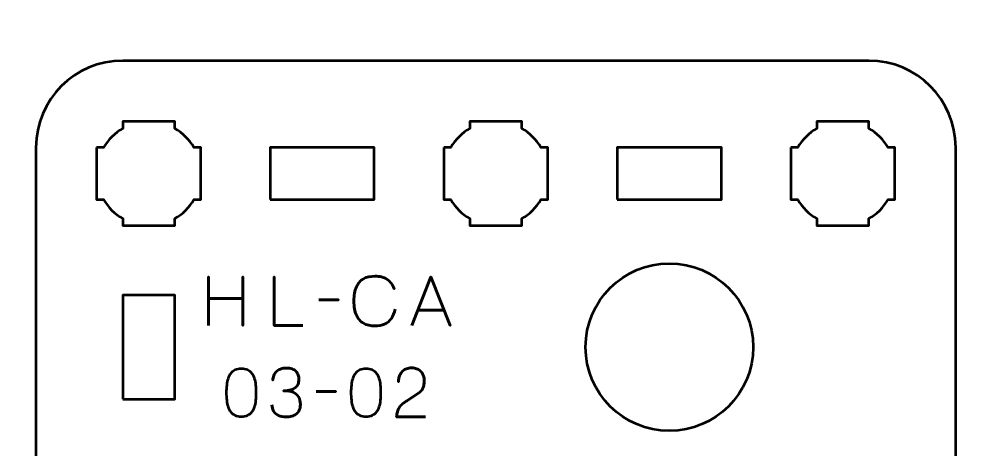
# Model space of a CAD drawing. Header units: centimetres. Extents: x -21 to 0, y -29.7 to 0.
# Drawn here: x -16.95 to -11.4, y -9.84 to -7.36 of the extents above; entities that cross this region are included whole.
import ezdxf

# ---------------------------------------------------------------- set-up
doc = ezdxf.new("R2010")
doc.units = ezdxf.units.CM
doc.header["$MEASUREMENT"] = 0
doc.layers.add('Layer 1', color=7, linetype='Continuous')

msp = doc.modelspace()

# ---------------------------------------------------------------- linework, layer by layer
at = {"layer": 'Layer 1', "lineweight": 53}
for points in [[(-15.5, -8.4), (-14.9, -8.4), (-14.9, -8.1), (-15.5, -8.1), (-15.5, -8.4)], [(-13.5, -8.4), (-12.9, -8.4), (-12.9, -8.1), (-13.5, -8.1), (-13.5, -8.4)], [(-16.35, -9.55), (-16.05, -9.55), (-16.05, -8.95), (-16.35, -8.95), (-16.35, -9.55)]]:
    msp.add_lwpolyline(points, close=True, dxfattribs=at)
msp.add_ellipse((-13.2, -9.25), major_axis=(0, 0.4825), ratio=1, dxfattribs=at)
at = {"layer": 'Layer 1', "color": 1, "lineweight": 53}
msp.add_open_spline([(-21.00003, -29.19995), (-21.00003, -29.19995), (-21.00003, -5.29992), (-21.00003, -5.29992), (-21.00003, -5.29992), (-21.00003, -5.21709), (-20.93286, -5.14992), (-20.85003, -5.14992), (-20.85003, -5.14992), (-20.7672, -5.14992), (-20.70003, -5.08275), (-20.70003, -4.99992), (-20.70003, -4.99992), (-20.70003, -4.91709), (-20.7672, -4.84992), (-20.85003, -4.84992), (-20.85003, -4.84992), (-20.93286, -4.84992), (-21.00003, -4.78275), (-21.00003, -4.69992), (-21.00003, -4.69992), (-21.00003, -4.61709), (-20.93286, -4.54992), (-20.85003, -4.54992), (-20.85003, -4.54992), (-20.7672, -4.54992), (-20.70003, -4.48275), (-20.70003, -4.39992), (-20.70003, -4.39992), (-20.70003, -4.31709), (-20.7672, -4.24992), (-20.85003, -4.24992), (-20.85003, -4.24992), (-20.93286, -4.24992), (-21.00003, -4.18275), (-21.00003, -4.09992), (-21.00003, -4.09992), (-21.00003, -4.01709), (-20.93286, -3.94992), (-20.85003, -3.94992), (-20.85003, -3.94992), (-20.7672, -3.94992), (-20.70003, -3.88275), (-20.70003, -3.79992), (-20.70003, -3.79992), (-20.70003, -3.71709), (-20.7672, -3.64992), (-20.85003, -3.64992), (-20.85003, -3.64992), (-20.93286, -3.64992), (-21.00003, -3.58275), (-21.00003, -3.49992), (-21.00003, -3.49992), (-21.00003, -3.41709), (-20.93286, -3.34992), (-20.85003, -3.34992), (-20.85003, -3.34992), (-20.7672, -3.34992), (-20.70003, -3.28275), (-20.70003, -3.19992), (-20.70003, -3.19992), (-20.70003, -3.11709), (-20.7672, -3.04992), (-20.85003, -3.04992), (-20.85003, -3.04992), (-20.93286, -3.04992), (-21.00003, -2.98275), (-21.00003, -2.89992), (-21.00003, -2.89992), (-21.00003, -2.81709), (-20.93286, -2.74992), (-20.85003, -2.74992), (-20.85003, -2.74992), (-20.7672, -2.74992), (-20.70003, -2.68275), (-20.70003, -2.59992), (-20.70003, -2.59992), (-20.70003, -2.51709), (-20.7672, -2.44992), (-20.85003, -2.44992), (-20.85003, -2.44992), (-20.93286, -2.44992), (-21.00003, -2.38275), (-21.00003, -2.29992), (-21.00003, -2.29992), (-21.00003, -2.21709), (-20.93286, -2.14992), (-20.85003, -2.14992), (-20.85003, -2.14992), (-20.7672, -2.14992), (-20.70003, -2.08275), (-20.70003, -1.99992), (-20.70003, -1.99992), (-20.70003, -1.91709), (-20.7672, -1.84992), (-20.85003, -1.84992), (-20.85003, -1.84992), (-20.93286, -1.84992), (-21.00003, -1.78275), (-21.00003, -1.69992), (-21.00003, -1.69992), (-21.00003, -1.61709), (-20.93286, -1.54992), (-20.85003, -1.54992), (-20.85003, -1.54992), (-20.7672, -1.54992), (-20.70003, -1.48275), (-20.70003, -1.39992), (-20.70003, -1.39992), (-20.70003, -1.31709), (-20.7672, -1.24992), (-20.85003, -1.24992), (-20.85003, -1.24992), (-20.93286, -1.24992), (-21.00003, -1.18275), (-21.00003, -1.09992), (-21.00003, -1.09992), (-21.00003, -1.09992), (-21.00003, -0.49992), (-21.00003, -0.49992), (-21.00003, -0.49992), (-21.00003, -0.22295), (-20.77694, 0.00004), (-20.49994, 0.00004), (-20.49994, 0.00004), (-20.49994, 0.00004), (-0.50008, 0.00004), (-0.50008, 0.00004), (-0.50008, 0.00004), (-0.22294, 0.00004), (0.00002, -0.22295), (0.00002, -0.49992), (0.00002, -0.49992), (0.00002, -0.49992), (0.00002, -29.19995), (0.00002, -29.19995), (0.00002, -29.19995), (0.00002, -29.47695), (-0.22294, -29.70004), (-0.50008, -29.70004), (-0.50008, -29.70004), (-0.50008, -29.70004), (-20.49994, -29.70004), (-20.49994, -29.70004), (-20.49994, -29.70004), (-20.77694, -29.70004), (-21.00003, -29.47695), (-21.00003, -29.19995)], degree=3, knots=[0, 0, 0, 0, 0.027027, 0.027027, 0.027027, 0.027027, 0.0540541, 0.0540541, 0.0540541, 0.0540541, 0.0810811, 0.0810811, 0.0810811, 0.0810811, 0.1081081, 0.1081081, 0.1081081, 0.1081081, 0.1351351, 0.1351351, 0.1351351, 0.1351351, 0.1621622, 0.1621622, 0.1621622, 0.1621622, 0.1891892, 0.1891892, 0.1891892, 0.1891892, 0.2162162, 0.2162162, 0.2162162, 0.2162162, 0.2432432, 0.2432432, 0.2432432, 0.2432432, 0.2702703, 0.2702703, 0.2702703, 0.2702703, 0.2972973, 0.2972973, 0.2972973, 0.2972973, 0.3243243, 0.3243243, 0.3243243, 0.3243243, 0.3513514, 0.3513514, 0.3513514, 0.3513514, 0.3783784, 0.3783784, 0.3783784, 0.3783784, 0.4054054, 0.4054054, 0.4054054, 0.4054054, 0.4324324, 0.4324324, 0.4324324, 0.4324324, 0.4594595, 0.4594595, 0.4594595, 0.4594595, 0.4864865, 0.4864865, 0.4864865, 0.4864865, 0.5135135, 0.5135135, 0.5135135, 0.5135135, 0.5405405, 0.5405405, 0.5405405, 0.5405405, 0.5675676, 0.5675676, 0.5675676, 0.5675676, 0.5945946, 0.5945946, 0.5945946, 0.5945946, 0.6216216, 0.6216216, 0.6216216, 0.6216216, 0.6486486, 0.6486486, 0.6486486, 0.6486486, 0.6756757, 0.6756757, 0.6756757, 0.6756757, 0.7027027, 0.7027027, 0.7027027, 0.7027027, 0.7297297, 0.7297297, 0.7297297, 0.7297297, 0.7567568, 0.7567568, 0.7567568, 0.7567568, 0.7837838, 0.7837838, 0.7837838, 0.7837838, 0.8108108, 0.8108108, 0.8108108, 0.8108108, 0.8378378, 0.8378378, 0.8378378, 0.8378378, 0.8648649, 0.8648649, 0.8648649, 0.8648649, 0.8918919, 0.8918919, 0.8918919, 0.8918919, 0.9189189, 0.9189189, 0.9189189, 0.9189189, 0.9459459, 0.9459459, 0.9459459, 0.9459459, 0.972973, 0.972973, 0.972973, 0.972973, 1, 1, 1, 1], dxfattribs=at)
at = {"layer": 'Layer 1', "color": 3, "lineweight": 53}
msp.add_open_spline([(-16.85, -10.4), (-16.85, -10.4), (-16.85, -8.1), (-16.85, -8.1), (-16.85, -8.1), (-16.85, -7.82391), (-16.62609, -7.6), (-16.35, -7.6), (-16.35, -7.6), (-16.35, -7.6), (-12.05, -7.6), (-12.05, -7.6), (-12.05, -7.6), (-11.77391, -7.6), (-11.55, -7.82391), (-11.55, -8.1), (-11.55, -8.1), (-11.55, -8.1), (-11.55, -10.4), (-11.55, -10.4), (-11.55, -10.4), (-11.55, -10.67609), (-11.77391, -10.9), (-12.05, -10.9), (-12.05, -10.9), (-12.05, -10.9), (-16.35, -10.9), (-16.35, -10.9), (-16.35, -10.9), (-16.62609, -10.9), (-16.85, -10.67609), (-16.85, -10.4)], degree=3, knots=[0, 0, 0, 0, 0.125, 0.125, 0.125, 0.125, 0.25, 0.25, 0.25, 0.25, 0.375, 0.375, 0.375, 0.375, 0.5, 0.5, 0.5, 0.5, 0.625, 0.625, 0.625, 0.625, 0.75, 0.75, 0.75, 0.75, 0.875, 0.875, 0.875, 0.875, 1, 1, 1, 1], dxfattribs=at)
at = {"layer": 'Layer 1', "lineweight": 53}
for points in [[(-16.5, -8.1), (-16.5, -8.1), (-16.45985, -8.1), (-16.45985, -8.1), (-16.45985, -8.1), (-16.4335, -8.05447), (-16.39553, -8.0165), (-16.35, -7.99015), (-16.35, -7.99015), (-16.35, -7.99015), (-16.35, -7.95), (-16.35, -7.95), (-16.35, -7.95), (-16.35, -7.95), (-16.2, -7.95), (-16.2, -7.95), (-16.2, -7.95), (-16.2, -7.95), (-16.05, -7.95), (-16.05, -7.95), (-16.05, -7.95), (-16.05, -7.95), (-16.05, -7.99015), (-16.05, -7.99015), (-16.05, -7.99015), (-16.00447, -8.0165), (-15.9665, -8.05447), (-15.94015, -8.1), (-15.94015, -8.1), (-15.94015, -8.1), (-15.9, -8.1), (-15.9, -8.1), (-15.9, -8.1), (-15.9, -8.1), (-15.9, -8.25), (-15.9, -8.25), (-15.9, -8.25), (-15.9, -8.25), (-15.9, -8.4), (-15.9, -8.4), (-15.9, -8.4), (-15.9, -8.4), (-15.94015, -8.4), (-15.94015, -8.4), (-15.94015, -8.4), (-15.9665, -8.44553), (-16.00447, -8.4835), (-16.05, -8.50985), (-16.05, -8.50985), (-16.05, -8.50985), (-16.05, -8.55), (-16.05, -8.55), (-16.05, -8.55), (-16.05, -8.55), (-16.2, -8.55), (-16.2, -8.55), (-16.2, -8.55), (-16.2, -8.55), (-16.35, -8.55), (-16.35, -8.55), (-16.35, -8.55), (-16.35, -8.55), (-16.35, -8.50985), (-16.35, -8.50985), (-16.35, -8.50985), (-16.39553, -8.4835), (-16.4335, -8.44553), (-16.45985, -8.4), (-16.45985, -8.4), (-16.45985, -8.4), (-16.5, -8.4), (-16.5, -8.4), (-16.5, -8.4), (-16.5, -8.4), (-16.5, -8.25), (-16.5, -8.25), (-16.5, -8.25), (-16.5, -8.25), (-16.5, -8.1), (-16.5, -8.1)], [(-14.5, -8.1), (-14.5, -8.1), (-14.45985, -8.1), (-14.45985, -8.1), (-14.45985, -8.1), (-14.4335, -8.05447), (-14.39553, -8.0165), (-14.35, -7.99015), (-14.35, -7.99015), (-14.35, -7.99015), (-14.35, -7.95), (-14.35, -7.95), (-14.35, -7.95), (-14.35, -7.95), (-14.2, -7.95), (-14.2, -7.95), (-14.2, -7.95), (-14.2, -7.95), (-14.05, -7.95), (-14.05, -7.95), (-14.05, -7.95), (-14.05, -7.95), (-14.05, -7.99015), (-14.05, -7.99015), (-14.05, -7.99015), (-14.00447, -8.0165), (-13.9665, -8.05447), (-13.94015, -8.1), (-13.94015, -8.1), (-13.94015, -8.1), (-13.9, -8.1), (-13.9, -8.1), (-13.9, -8.1), (-13.9, -8.1), (-13.9, -8.25), (-13.9, -8.25), (-13.9, -8.25), (-13.9, -8.25), (-13.9, -8.4), (-13.9, -8.4), (-13.9, -8.4), (-13.9, -8.4), (-13.94015, -8.4), (-13.94015, -8.4), (-13.94015, -8.4), (-13.9665, -8.44553), (-14.00447, -8.4835), (-14.05, -8.50985), (-14.05, -8.50985), (-14.05, -8.50985), (-14.05, -8.55), (-14.05, -8.55), (-14.05, -8.55), (-14.05, -8.55), (-14.2, -8.55), (-14.2, -8.55), (-14.2, -8.55), (-14.2, -8.55), (-14.35, -8.55), (-14.35, -8.55), (-14.35, -8.55), (-14.35, -8.55), (-14.35, -8.50985), (-14.35, -8.50985), (-14.35, -8.50985), (-14.39553, -8.4835), (-14.4335, -8.44553), (-14.45985, -8.4), (-14.45985, -8.4), (-14.45985, -8.4), (-14.5, -8.4), (-14.5, -8.4), (-14.5, -8.4), (-14.5, -8.4), (-14.5, -8.25), (-14.5, -8.25), (-14.5, -8.25), (-14.5, -8.25), (-14.5, -8.1), (-14.5, -8.1)], [(-12.5, -8.1), (-12.5, -8.1), (-12.45985, -8.1), (-12.45985, -8.1), (-12.45985, -8.1), (-12.4335, -8.05447), (-12.39553, -8.0165), (-12.35, -7.99015), (-12.35, -7.99015), (-12.35, -7.99015), (-12.35, -7.95), (-12.35, -7.95), (-12.35, -7.95), (-12.35, -7.95), (-12.2, -7.95), (-12.2, -7.95), (-12.2, -7.95), (-12.2, -7.95), (-12.05, -7.95), (-12.05, -7.95), (-12.05, -7.95), (-12.05, -7.95), (-12.05, -7.99015), (-12.05, -7.99015), (-12.05, -7.99015), (-12.00447, -8.0165), (-11.9665, -8.05447), (-11.94015, -8.1), (-11.94015, -8.1), (-11.94015, -8.1), (-11.9, -8.1), (-11.9, -8.1), (-11.9, -8.1), (-11.9, -8.1), (-11.9, -8.25), (-11.9, -8.25), (-11.9, -8.25), (-11.9, -8.25), (-11.9, -8.4), (-11.9, -8.4), (-11.9, -8.4), (-11.9, -8.4), (-11.94015, -8.4), (-11.94015, -8.4), (-11.94015, -8.4), (-11.9665, -8.44553), (-12.00447, -8.4835), (-12.05, -8.50985), (-12.05, -8.50985), (-12.05, -8.50985), (-12.05, -8.55), (-12.05, -8.55), (-12.05, -8.55), (-12.05, -8.55), (-12.2, -8.55), (-12.2, -8.55), (-12.2, -8.55), (-12.2, -8.55), (-12.35, -8.55), (-12.35, -8.55), (-12.35, -8.55), (-12.35, -8.55), (-12.35, -8.50985), (-12.35, -8.50985), (-12.35, -8.50985), (-12.39553, -8.4835), (-12.4335, -8.44553), (-12.45985, -8.4), (-12.45985, -8.4), (-12.45985, -8.4), (-12.5, -8.4), (-12.5, -8.4), (-12.5, -8.4), (-12.5, -8.4), (-12.5, -8.25), (-12.5, -8.25), (-12.5, -8.25), (-12.5, -8.25), (-12.5, -8.1), (-12.5, -8.1)]]:
    msp.add_open_spline(points, degree=3, knots=[0, 0, 0, 0, 0.05, 0.05, 0.05, 0.05, 0.1, 0.1, 0.1, 0.1, 0.15, 0.15, 0.15, 0.15, 0.2, 0.2, 0.2, 0.2, 0.25, 0.25, 0.25, 0.25, 0.3, 0.3, 0.3, 0.3, 0.35, 0.35, 0.35, 0.35, 0.4, 0.4, 0.4, 0.4, 0.45, 0.45, 0.45, 0.45, 0.5, 0.5, 0.5, 0.5, 0.55, 0.55, 0.55, 0.55, 0.6, 0.6, 0.6, 0.6, 0.65, 0.65, 0.65, 0.65, 0.7, 0.7, 0.7, 0.7, 0.75, 0.75, 0.75, 0.75, 0.8, 0.8, 0.8, 0.8, 0.85, 0.85, 0.85, 0.85, 0.9, 0.9, 0.9, 0.9, 0.95, 0.95, 0.95, 0.95, 1, 1, 1, 1], dxfattribs=at)
at = {"layer": 'Layer 1', "color": 5, "lineweight": 53}
for points, knots in [([(-15.85505, -9.12462), (-15.85505, -9.12462), (-15.85505, -8.96978), (-15.85505, -8.96978), (-15.85505, -8.96978), (-15.85505, -8.96978), (-15.65753, -8.96978), (-15.65753, -8.96978), (-15.65753, -8.96978), (-15.65753, -8.96978), (-15.65753, -9.12462), (-15.65753, -9.12462), (-15.65753, -9.12462), (-15.65753, -9.12462), (-15.65753, -8.84522), (-15.65753, -8.84522), (-15.65753, -8.84522), (-15.65753, -8.84522), (-15.65753, -8.96978), (-15.65753, -8.96978), (-15.65753, -8.96978), (-15.65753, -8.96978), (-15.85505, -8.96978), (-15.85505, -8.96978), (-15.85505, -8.96978), (-15.85505, -8.96978), (-15.85505, -8.84522), (-15.85505, -8.84522), (-15.85505, -8.84522), (-15.85505, -8.84522), (-15.85505, -9.12462), (-15.85505, -9.12462)], [0, 0, 0, 0, 0.125, 0.125, 0.125, 0.125, 0.25, 0.25, 0.25, 0.25, 0.375, 0.375, 0.375, 0.375, 0.5, 0.5, 0.5, 0.5, 0.625, 0.625, 0.625, 0.625, 0.75, 0.75, 0.75, 0.75, 0.875, 0.875, 0.875, 0.875, 1, 1, 1, 1]), ([(-15.31293, -9.12462), (-15.31293, -9.12462), (-15.4763, -9.12462), (-15.4763, -9.12462), (-15.4763, -9.12462), (-15.4763, -9.12462), (-15.4763, -8.84483), (-15.4763, -8.84483), (-15.4763, -8.84483), (-15.4763, -8.84483), (-15.4763, -9.12462), (-15.4763, -9.12462), (-15.4763, -9.12462), (-15.4763, -9.12462), (-15.31293, -9.12462), (-15.31293, -9.12462)], [0, 0, 0, 0, 0.25, 0.25, 0.25, 0.25, 0.5, 0.5, 0.5, 0.5, 0.75, 0.75, 0.75, 0.75, 1, 1, 1, 1]), ([(-14.78012, -9.03071), (-14.78426, -9.05289), (-14.7915, -9.0712), (-14.80165, -9.08556), (-14.80165, -9.08556), (-14.81187, -9.09985), (-14.82494, -9.11046), (-14.84085, -9.11738), (-14.84085, -9.11738), (-14.85669, -9.1243), (-14.87532, -9.12779), (-14.89653, -9.12772), (-14.89653, -9.12772), (-14.92234, -9.12779), (-14.94427, -9.12281), (-14.96225, -9.11265), (-14.96225, -9.11265), (-14.98023, -9.10257), (-14.99394, -9.08698), (-15.00338, -9.06583), (-15.00338, -9.06583), (-15.01282, -9.04468), (-15.01754, -9.01758), (-15.01761, -8.98453), (-15.01761, -8.98453), (-15.01754, -8.95161), (-15.01282, -8.92458), (-15.00338, -8.90343), (-15.00338, -8.90343), (-14.99394, -8.88228), (-14.98023, -8.86662), (-14.96225, -8.85647), (-14.96225, -8.85647), (-14.94427, -8.84632), (-14.92234, -8.84127), (-14.89653, -8.84134), (-14.89653, -8.84134), (-14.86892, -8.84127), (-14.84576, -8.84716), (-14.82714, -8.85899), (-14.82714, -8.85899), (-14.80857, -8.87083), (-14.79493, -8.88913), (-14.78633, -8.9139), (-14.78633, -8.9139), (-14.79493, -8.88913), (-14.80857, -8.87083), (-14.82714, -8.85899), (-14.82714, -8.85899), (-14.84576, -8.84716), (-14.86892, -8.84127), (-14.89653, -8.84134), (-14.89653, -8.84134), (-14.92234, -8.84127), (-14.94427, -8.84632), (-14.96225, -8.85647), (-14.96225, -8.85647), (-14.98023, -8.86662), (-14.99394, -8.88228), (-15.00338, -8.90343), (-15.00338, -8.90343), (-15.01282, -8.92458), (-15.01754, -8.95161), (-15.01761, -8.98453), (-15.01761, -8.98453), (-15.01754, -9.01758), (-15.01282, -9.04468), (-15.00338, -9.06583), (-15.00338, -9.06583), (-14.99394, -9.08698), (-14.98023, -9.10257), (-14.96225, -9.11265), (-14.96225, -9.11265), (-14.94427, -9.12281), (-14.92234, -9.12779), (-14.89653, -9.12772), (-14.89653, -9.12772), (-14.87532, -9.12779), (-14.85669, -9.1243), (-14.84085, -9.11738), (-14.84085, -9.11738), (-14.82494, -9.11046), (-14.81187, -9.09985), (-14.80165, -9.08556), (-14.80165, -9.08556), (-14.7915, -9.0712), (-14.78426, -9.05289), (-14.78012, -9.03071)], [0, 0, 0, 0, 0.0454545, 0.0454545, 0.0454545, 0.0454545, 0.0909091, 0.0909091, 0.0909091, 0.0909091, 0.1363636, 0.1363636, 0.1363636, 0.1363636, 0.1818182, 0.1818182, 0.1818182, 0.1818182, 0.2272727, 0.2272727, 0.2272727, 0.2272727, 0.2727273, 0.2727273, 0.2727273, 0.2727273, 0.3181818, 0.3181818, 0.3181818, 0.3181818, 0.3636364, 0.3636364, 0.3636364, 0.3636364, 0.4090909, 0.4090909, 0.4090909, 0.4090909, 0.4545455, 0.4545455, 0.4545455, 0.4545455, 0.5, 0.5, 0.5, 0.5, 0.5454545, 0.5454545, 0.5454545, 0.5454545, 0.5909091, 0.5909091, 0.5909091, 0.5909091, 0.6363636, 0.6363636, 0.6363636, 0.6363636, 0.6818182, 0.6818182, 0.6818182, 0.6818182, 0.7272727, 0.7272727, 0.7272727, 0.7272727, 0.7727273, 0.7727273, 0.7727273, 0.7727273, 0.8181818, 0.8181818, 0.8181818, 0.8181818, 0.8636364, 0.8636364, 0.8636364, 0.8636364, 0.9090909, 0.9090909, 0.9090909, 0.9090909, 0.9545455, 0.9545455, 0.9545455, 0.9545455, 1, 1, 1, 1]), ([(-14.68465, -9.12462), (-14.68465, -9.12462), (-14.57366, -8.84483), (-14.57366, -8.84483), (-14.57366, -8.84483), (-14.57366, -8.84483), (-14.46229, -9.12462), (-14.46229, -9.12462), (-14.46229, -9.12462), (-14.46229, -9.12462), (-14.57366, -8.84483), (-14.57366, -8.84483), (-14.57366, -8.84483), (-14.57366, -8.84483), (-14.68465, -9.12462), (-14.68465, -9.12462)], [0, 0, 0, 0, 0.25, 0.25, 0.25, 0.25, 0.5, 0.5, 0.5, 0.5, 0.75, 0.75, 0.75, 0.75, 1, 1, 1, 1]), ([(-15.2194, -8.97832), (-15.2194, -8.97832), (-15.10647, -8.97832), (-15.10647, -8.97832), (-15.10647, -8.97832), (-15.10647, -8.97832), (-15.2194, -8.97832), (-15.2194, -8.97832)], [0, 0, 0, 0, 0.5, 0.5, 0.5, 0.5, 1, 1, 1, 1]), ([(-14.64972, -9.03653), (-14.64972, -9.03653), (-14.4976, -9.03653), (-14.4976, -9.03653), (-14.4976, -9.03653), (-14.4976, -9.03653), (-14.64972, -9.03653), (-14.64972, -9.03653)], [0, 0, 0, 0, 0.5, 0.5, 0.5, 0.5, 1, 1, 1, 1]), ([(-15.66644, -9.652), (-15.65286, -9.65194), (-15.64115, -9.64954), (-15.63139, -9.64489), (-15.63139, -9.64489), (-15.62169, -9.64023), (-15.6136, -9.63357), (-15.60713, -9.62509), (-15.60713, -9.62509), (-15.60073, -9.61656), (-15.59569, -9.60647), (-15.59193, -9.59483), (-15.59193, -9.59483), (-15.58825, -9.58318), (-15.5856, -9.57044), (-15.58411, -9.55647), (-15.58411, -9.55647), (-15.58256, -9.5425), (-15.58178, -9.52782), (-15.58185, -9.5123), (-15.58185, -9.5123), (-15.58178, -9.49684), (-15.58256, -9.48216), (-15.58411, -9.46825), (-15.58411, -9.46825), (-15.5856, -9.45435), (-15.58825, -9.44154), (-15.59193, -9.4299), (-15.59193, -9.4299), (-15.59569, -9.41832), (-15.60073, -9.40823), (-15.60713, -9.39963), (-15.60713, -9.39963), (-15.6136, -9.39109), (-15.62169, -9.38443), (-15.63139, -9.37978), (-15.63139, -9.37978), (-15.64115, -9.37505), (-15.65286, -9.37266), (-15.66644, -9.3726), (-15.66644, -9.3726), (-15.68002, -9.37266), (-15.69173, -9.37505), (-15.7015, -9.37978), (-15.7015, -9.37978), (-15.7112, -9.38443), (-15.71928, -9.39109), (-15.72575, -9.39963), (-15.72575, -9.39963), (-15.73215, -9.40823), (-15.7372, -9.41832), (-15.74095, -9.4299), (-15.74095, -9.4299), (-15.74464, -9.44154), (-15.74729, -9.45435), (-15.74878, -9.46825), (-15.74878, -9.46825), (-15.75033, -9.48216), (-15.7511, -9.49684), (-15.75104, -9.5123), (-15.75104, -9.5123), (-15.7511, -9.52782), (-15.75033, -9.5425), (-15.74878, -9.55647), (-15.74878, -9.55647), (-15.74729, -9.57044), (-15.74464, -9.58318), (-15.74095, -9.59483), (-15.74095, -9.59483), (-15.7372, -9.60647), (-15.73215, -9.61656), (-15.72575, -9.62509), (-15.72575, -9.62509), (-15.71928, -9.63357), (-15.7112, -9.64023), (-15.7015, -9.64489), (-15.7015, -9.64489), (-15.69173, -9.64954), (-15.68002, -9.65194), (-15.66644, -9.652)], [0, 0, 0, 0, 0.05, 0.05, 0.05, 0.05, 0.1, 0.1, 0.1, 0.1, 0.15, 0.15, 0.15, 0.15, 0.2, 0.2, 0.2, 0.2, 0.25, 0.25, 0.25, 0.25, 0.3, 0.3, 0.3, 0.3, 0.35, 0.35, 0.35, 0.35, 0.4, 0.4, 0.4, 0.4, 0.45, 0.45, 0.45, 0.45, 0.5, 0.5, 0.5, 0.5, 0.55, 0.55, 0.55, 0.55, 0.6, 0.6, 0.6, 0.6, 0.65, 0.65, 0.65, 0.65, 0.7, 0.7, 0.7, 0.7, 0.75, 0.75, 0.75, 0.75, 0.8, 0.8, 0.8, 0.8, 0.85, 0.85, 0.85, 0.85, 0.9, 0.9, 0.9, 0.9, 0.95, 0.95, 0.95, 0.95, 1, 1, 1, 1]), ([(-15.66644, -9.652), (-15.65286, -9.65194), (-15.64115, -9.64954), (-15.63139, -9.64489), (-15.63139, -9.64489), (-15.62169, -9.64023), (-15.6136, -9.63357), (-15.60713, -9.62509), (-15.60713, -9.62509), (-15.60073, -9.61656), (-15.59569, -9.60647), (-15.59193, -9.59483), (-15.59193, -9.59483), (-15.58825, -9.58318), (-15.5856, -9.57044), (-15.58411, -9.55647), (-15.58411, -9.55647), (-15.58256, -9.5425), (-15.58178, -9.52782), (-15.58185, -9.5123), (-15.58185, -9.5123), (-15.58178, -9.49684), (-15.58256, -9.48216), (-15.58411, -9.46825), (-15.58411, -9.46825), (-15.5856, -9.45435), (-15.58825, -9.44154), (-15.59193, -9.4299), (-15.59193, -9.4299), (-15.59569, -9.41832), (-15.60073, -9.40823), (-15.60713, -9.39963), (-15.60713, -9.39963), (-15.6136, -9.39109), (-15.62169, -9.38443), (-15.63139, -9.37978), (-15.63139, -9.37978), (-15.64115, -9.37505), (-15.65286, -9.37266), (-15.66644, -9.3726), (-15.66644, -9.3726), (-15.68002, -9.37266), (-15.69173, -9.37505), (-15.7015, -9.37978), (-15.7015, -9.37978), (-15.7112, -9.38443), (-15.71928, -9.39109), (-15.72575, -9.39963), (-15.72575, -9.39963), (-15.73215, -9.40823), (-15.7372, -9.41832), (-15.74095, -9.4299), (-15.74095, -9.4299), (-15.74464, -9.44154), (-15.74729, -9.45435), (-15.74878, -9.46825), (-15.74878, -9.46825), (-15.75033, -9.48216), (-15.7511, -9.49684), (-15.75104, -9.5123), (-15.75104, -9.5123), (-15.7511, -9.52782), (-15.75033, -9.5425), (-15.74878, -9.55647), (-15.74878, -9.55647), (-15.74729, -9.57044), (-15.74464, -9.58318), (-15.74095, -9.59483), (-15.74095, -9.59483), (-15.7372, -9.60647), (-15.73215, -9.61656), (-15.72575, -9.62509), (-15.72575, -9.62509), (-15.71928, -9.63357), (-15.7112, -9.64023), (-15.7015, -9.64489), (-15.7015, -9.64489), (-15.69173, -9.64954), (-15.68002, -9.65194), (-15.66644, -9.652)], [0, 0, 0, 0, 0.05, 0.05, 0.05, 0.05, 0.1, 0.1, 0.1, 0.1, 0.15, 0.15, 0.15, 0.15, 0.2, 0.2, 0.2, 0.2, 0.25, 0.25, 0.25, 0.25, 0.3, 0.3, 0.3, 0.3, 0.35, 0.35, 0.35, 0.35, 0.4, 0.4, 0.4, 0.4, 0.45, 0.45, 0.45, 0.45, 0.5, 0.5, 0.5, 0.5, 0.55, 0.55, 0.55, 0.55, 0.6, 0.6, 0.6, 0.6, 0.65, 0.65, 0.65, 0.65, 0.7, 0.7, 0.7, 0.7, 0.75, 0.75, 0.75, 0.75, 0.8, 0.8, 0.8, 0.8, 0.85, 0.85, 0.85, 0.85, 0.9, 0.9, 0.9, 0.9, 0.95, 0.95, 0.95, 0.95, 1, 1, 1, 1]), ([(-15.48988, -9.58176), (-15.48981, -9.59573), (-15.48658, -9.60789), (-15.48018, -9.61843), (-15.48018, -9.61843), (-15.47378, -9.62891), (-15.46466, -9.63712), (-15.45276, -9.64301), (-15.45276, -9.64301), (-15.44085, -9.6489), (-15.42656, -9.65187), (-15.40994, -9.652), (-15.40994, -9.652), (-15.39746, -9.652), (-15.38614, -9.65071), (-15.37585, -9.64799), (-15.37585, -9.64799), (-15.36564, -9.64527), (-15.35684, -9.64107), (-15.3494, -9.63531), (-15.3494, -9.63531), (-15.34196, -9.62956), (-15.33627, -9.62212), (-15.3322, -9.61306), (-15.3322, -9.61306), (-15.32819, -9.60395), (-15.32618, -9.59301), (-15.32612, -9.58021), (-15.32612, -9.58021), (-15.32605, -9.56313), (-15.32955, -9.54871), (-15.33647, -9.537), (-15.33647, -9.537), (-15.34339, -9.5253), (-15.35412, -9.5165), (-15.36855, -9.51049), (-15.36855, -9.51049), (-15.38297, -9.50447), (-15.40147, -9.50143), (-15.42391, -9.50143), (-15.42391, -9.50143), (-15.40716, -9.5015), (-15.39312, -9.49995), (-15.38168, -9.49678), (-15.38168, -9.49678), (-15.37029, -9.49361), (-15.36117, -9.48914), (-15.35432, -9.48332), (-15.35432, -9.48332), (-15.34746, -9.47757), (-15.34248, -9.47071), (-15.33951, -9.46282), (-15.33951, -9.46282), (-15.33647, -9.45499), (-15.33498, -9.44639), (-15.33504, -9.43701), (-15.33504, -9.43701), (-15.33498, -9.42764), (-15.33627, -9.41897), (-15.33886, -9.41095), (-15.33886, -9.41095), (-15.34138, -9.40293), (-15.34552, -9.39588), (-15.35115, -9.38987), (-15.35115, -9.38987), (-15.35677, -9.38385), (-15.36421, -9.37913), (-15.37333, -9.37577), (-15.37333, -9.37577), (-15.38252, -9.3724), (-15.39371, -9.37072), (-15.40683, -9.37066), (-15.40683, -9.37066), (-15.4199, -9.37072), (-15.43135, -9.37266), (-15.44105, -9.37641), (-15.44105, -9.37641), (-15.45081, -9.38016), (-15.45883, -9.38527), (-15.4653, -9.39181), (-15.4653, -9.39181), (-15.47171, -9.39834), (-15.47649, -9.40578), (-15.47966, -9.41418), (-15.47966, -9.41418), (-15.48289, -9.42259), (-15.48445, -9.43152), (-15.48445, -9.4409), (-15.48445, -9.4409), (-15.48445, -9.43152), (-15.48289, -9.42259), (-15.47966, -9.41418), (-15.47966, -9.41418), (-15.47649, -9.40578), (-15.47171, -9.39834), (-15.4653, -9.39181), (-15.4653, -9.39181), (-15.45883, -9.38527), (-15.45081, -9.38016), (-15.44105, -9.37641), (-15.44105, -9.37641), (-15.43135, -9.37266), (-15.4199, -9.37072), (-15.40683, -9.37066), (-15.40683, -9.37066), (-15.39371, -9.37072), (-15.38252, -9.3724), (-15.37333, -9.37577), (-15.37333, -9.37577), (-15.36421, -9.37913), (-15.35677, -9.38385), (-15.35115, -9.38987), (-15.35115, -9.38987), (-15.34552, -9.39588), (-15.34138, -9.40293), (-15.33886, -9.41095), (-15.33886, -9.41095), (-15.33627, -9.41897), (-15.33498, -9.42764), (-15.33504, -9.43701), (-15.33504, -9.43701), (-15.33498, -9.44639), (-15.33647, -9.45499), (-15.33951, -9.46282), (-15.33951, -9.46282), (-15.34248, -9.47071), (-15.34746, -9.47757), (-15.35432, -9.48332), (-15.35432, -9.48332), (-15.36117, -9.48914), (-15.37029, -9.49361), (-15.38168, -9.49678), (-15.38168, -9.49678), (-15.39312, -9.49995), (-15.40716, -9.5015), (-15.42391, -9.50143), (-15.42391, -9.50143), (-15.40147, -9.50143), (-15.38297, -9.50447), (-15.36855, -9.51049), (-15.36855, -9.51049), (-15.35412, -9.5165), (-15.34339, -9.5253), (-15.33647, -9.537), (-15.33647, -9.537), (-15.32955, -9.54871), (-15.32605, -9.56313), (-15.32612, -9.58021), (-15.32612, -9.58021), (-15.32618, -9.59301), (-15.32819, -9.60395), (-15.3322, -9.61306), (-15.3322, -9.61306), (-15.33627, -9.62212), (-15.34196, -9.62956), (-15.3494, -9.63531), (-15.3494, -9.63531), (-15.35684, -9.64107), (-15.36564, -9.64527), (-15.37585, -9.64799), (-15.37585, -9.64799), (-15.38614, -9.65071), (-15.39746, -9.652), (-15.40994, -9.652), (-15.40994, -9.652), (-15.42656, -9.65187), (-15.44085, -9.6489), (-15.45276, -9.64301), (-15.45276, -9.64301), (-15.46466, -9.63712), (-15.47378, -9.62891), (-15.48018, -9.61843), (-15.48018, -9.61843), (-15.48658, -9.60789), (-15.48981, -9.59573), (-15.48988, -9.58176)], [0, 0, 0, 0, 0.0227273, 0.0227273, 0.0227273, 0.0227273, 0.0454545, 0.0454545, 0.0454545, 0.0454545, 0.0681818, 0.0681818, 0.0681818, 0.0681818, 0.0909091, 0.0909091, 0.0909091, 0.0909091, 0.1136364, 0.1136364, 0.1136364, 0.1136364, 0.1363636, 0.1363636, 0.1363636, 0.1363636, 0.1590909, 0.1590909, 0.1590909, 0.1590909, 0.1818182, 0.1818182, 0.1818182, 0.1818182, 0.2045455, 0.2045455, 0.2045455, 0.2045455, 0.2272727, 0.2272727, 0.2272727, 0.2272727, 0.25, 0.25, 0.25, 0.25, 0.2727273, 0.2727273, 0.2727273, 0.2727273, 0.2954545, 0.2954545, 0.2954545, 0.2954545, 0.3181818, 0.3181818, 0.3181818, 0.3181818, 0.3409091, 0.3409091, 0.3409091, 0.3409091, 0.3636364, 0.3636364, 0.3636364, 0.3636364, 0.3863636, 0.3863636, 0.3863636, 0.3863636, 0.4090909, 0.4090909, 0.4090909, 0.4090909, 0.4318182, 0.4318182, 0.4318182, 0.4318182, 0.4545455, 0.4545455, 0.4545455, 0.4545455, 0.4772727, 0.4772727, 0.4772727, 0.4772727, 0.5, 0.5, 0.5, 0.5, 0.5227273, 0.5227273, 0.5227273, 0.5227273, 0.5454545, 0.5454545, 0.5454545, 0.5454545, 0.5681818, 0.5681818, 0.5681818, 0.5681818, 0.5909091, 0.5909091, 0.5909091, 0.5909091, 0.6136364, 0.6136364, 0.6136364, 0.6136364, 0.6363636, 0.6363636, 0.6363636, 0.6363636, 0.6590909, 0.6590909, 0.6590909, 0.6590909, 0.6818182, 0.6818182, 0.6818182, 0.6818182, 0.7045455, 0.7045455, 0.7045455, 0.7045455, 0.7272727, 0.7272727, 0.7272727, 0.7272727, 0.75, 0.75, 0.75, 0.75, 0.7727273, 0.7727273, 0.7727273, 0.7727273, 0.7954545, 0.7954545, 0.7954545, 0.7954545, 0.8181818, 0.8181818, 0.8181818, 0.8181818, 0.8409091, 0.8409091, 0.8409091, 0.8409091, 0.8636364, 0.8636364, 0.8636364, 0.8636364, 0.8863636, 0.8863636, 0.8863636, 0.8863636, 0.9090909, 0.9090909, 0.9090909, 0.9090909, 0.9318182, 0.9318182, 0.9318182, 0.9318182, 0.9545455, 0.9545455, 0.9545455, 0.9545455, 0.9772727, 0.9772727, 0.9772727, 0.9772727, 1, 1, 1, 1]), ([(-14.94815, -9.652), (-14.93457, -9.65194), (-14.92286, -9.64954), (-14.9131, -9.64489), (-14.9131, -9.64489), (-14.9034, -9.64023), (-14.89531, -9.63357), (-14.88884, -9.62509), (-14.88884, -9.62509), (-14.88244, -9.61656), (-14.8774, -9.60647), (-14.87364, -9.59483), (-14.87364, -9.59483), (-14.86996, -9.58318), (-14.86731, -9.57044), (-14.86582, -9.55647), (-14.86582, -9.55647), (-14.86427, -9.5425), (-14.86349, -9.52782), (-14.86356, -9.5123), (-14.86356, -9.5123), (-14.86349, -9.49684), (-14.86427, -9.48216), (-14.86582, -9.46825), (-14.86582, -9.46825), (-14.86731, -9.45435), (-14.86996, -9.44154), (-14.87364, -9.4299), (-14.87364, -9.4299), (-14.8774, -9.41832), (-14.88244, -9.40823), (-14.88884, -9.39963), (-14.88884, -9.39963), (-14.89531, -9.39109), (-14.9034, -9.38443), (-14.9131, -9.37978), (-14.9131, -9.37978), (-14.92286, -9.37505), (-14.93457, -9.37266), (-14.94815, -9.3726), (-14.94815, -9.3726), (-14.96173, -9.37266), (-14.97344, -9.37505), (-14.98321, -9.37978), (-14.98321, -9.37978), (-14.99291, -9.38443), (-15.00099, -9.39109), (-15.00746, -9.39963), (-15.00746, -9.39963), (-15.01386, -9.40823), (-15.01891, -9.41832), (-15.02266, -9.4299), (-15.02266, -9.4299), (-15.02635, -9.44154), (-15.029, -9.45435), (-15.03049, -9.46825), (-15.03049, -9.46825), (-15.03204, -9.48216), (-15.03281, -9.49684), (-15.03275, -9.5123), (-15.03275, -9.5123), (-15.03281, -9.52782), (-15.03204, -9.5425), (-15.03049, -9.55647), (-15.03049, -9.55647), (-15.029, -9.57044), (-15.02635, -9.58318), (-15.02266, -9.59483), (-15.02266, -9.59483), (-15.01891, -9.60647), (-15.01386, -9.61656), (-15.00746, -9.62509), (-15.00746, -9.62509), (-15.00099, -9.63357), (-14.99291, -9.64023), (-14.98321, -9.64489), (-14.98321, -9.64489), (-14.97344, -9.64954), (-14.96173, -9.65194), (-14.94815, -9.652)], [0, 0, 0, 0, 0.05, 0.05, 0.05, 0.05, 0.1, 0.1, 0.1, 0.1, 0.15, 0.15, 0.15, 0.15, 0.2, 0.2, 0.2, 0.2, 0.25, 0.25, 0.25, 0.25, 0.3, 0.3, 0.3, 0.3, 0.35, 0.35, 0.35, 0.35, 0.4, 0.4, 0.4, 0.4, 0.45, 0.45, 0.45, 0.45, 0.5, 0.5, 0.5, 0.5, 0.55, 0.55, 0.55, 0.55, 0.6, 0.6, 0.6, 0.6, 0.65, 0.65, 0.65, 0.65, 0.7, 0.7, 0.7, 0.7, 0.75, 0.75, 0.75, 0.75, 0.8, 0.8, 0.8, 0.8, 0.85, 0.85, 0.85, 0.85, 0.9, 0.9, 0.9, 0.9, 0.95, 0.95, 0.95, 0.95, 1, 1, 1, 1]), ([(-14.94815, -9.652), (-14.93457, -9.65194), (-14.92286, -9.64954), (-14.9131, -9.64489), (-14.9131, -9.64489), (-14.9034, -9.64023), (-14.89531, -9.63357), (-14.88884, -9.62509), (-14.88884, -9.62509), (-14.88244, -9.61656), (-14.8774, -9.60647), (-14.87364, -9.59483), (-14.87364, -9.59483), (-14.86996, -9.58318), (-14.86731, -9.57044), (-14.86582, -9.55647), (-14.86582, -9.55647), (-14.86427, -9.5425), (-14.86349, -9.52782), (-14.86356, -9.5123), (-14.86356, -9.5123), (-14.86349, -9.49684), (-14.86427, -9.48216), (-14.86582, -9.46825), (-14.86582, -9.46825), (-14.86731, -9.45435), (-14.86996, -9.44154), (-14.87364, -9.4299), (-14.87364, -9.4299), (-14.8774, -9.41832), (-14.88244, -9.40823), (-14.88884, -9.39963), (-14.88884, -9.39963), (-14.89531, -9.39109), (-14.9034, -9.38443), (-14.9131, -9.37978), (-14.9131, -9.37978), (-14.92286, -9.37505), (-14.93457, -9.37266), (-14.94815, -9.3726), (-14.94815, -9.3726), (-14.96173, -9.37266), (-14.97344, -9.37505), (-14.98321, -9.37978), (-14.98321, -9.37978), (-14.99291, -9.38443), (-15.00099, -9.39109), (-15.00746, -9.39963), (-15.00746, -9.39963), (-15.01386, -9.40823), (-15.01891, -9.41832), (-15.02266, -9.4299), (-15.02266, -9.4299), (-15.02635, -9.44154), (-15.029, -9.45435), (-15.03049, -9.46825), (-15.03049, -9.46825), (-15.03204, -9.48216), (-15.03281, -9.49684), (-15.03275, -9.5123), (-15.03275, -9.5123), (-15.03281, -9.52782), (-15.03204, -9.5425), (-15.03049, -9.55647), (-15.03049, -9.55647), (-15.029, -9.57044), (-15.02635, -9.58318), (-15.02266, -9.59483), (-15.02266, -9.59483), (-15.01891, -9.60647), (-15.01386, -9.61656), (-15.00746, -9.62509), (-15.00746, -9.62509), (-15.00099, -9.63357), (-14.99291, -9.64023), (-14.98321, -9.64489), (-14.98321, -9.64489), (-14.97344, -9.64954), (-14.96173, -9.65194), (-14.94815, -9.652)], [0, 0, 0, 0, 0.05, 0.05, 0.05, 0.05, 0.1, 0.1, 0.1, 0.1, 0.15, 0.15, 0.15, 0.15, 0.2, 0.2, 0.2, 0.2, 0.25, 0.25, 0.25, 0.25, 0.3, 0.3, 0.3, 0.3, 0.35, 0.35, 0.35, 0.35, 0.4, 0.4, 0.4, 0.4, 0.45, 0.45, 0.45, 0.45, 0.5, 0.5, 0.5, 0.5, 0.55, 0.55, 0.55, 0.55, 0.6, 0.6, 0.6, 0.6, 0.65, 0.65, 0.65, 0.65, 0.7, 0.7, 0.7, 0.7, 0.75, 0.75, 0.75, 0.75, 0.8, 0.8, 0.8, 0.8, 0.85, 0.85, 0.85, 0.85, 0.9, 0.9, 0.9, 0.9, 0.95, 0.95, 0.95, 0.95, 1, 1, 1, 1]), ([(-14.60511, -9.652), (-14.60511, -9.652), (-14.77159, -9.652), (-14.77159, -9.652), (-14.77159, -9.652), (-14.77127, -9.64075), (-14.76984, -9.63079), (-14.76745, -9.62225), (-14.76745, -9.62225), (-14.76499, -9.61371), (-14.76169, -9.60621), (-14.75762, -9.59974), (-14.75762, -9.59974), (-14.75348, -9.59327), (-14.74876, -9.58752), (-14.74339, -9.58247), (-14.74339, -9.58247), (-14.73802, -9.57736), (-14.73227, -9.57271), (-14.72606, -9.56831), (-14.72606, -9.56831), (-14.71985, -9.56398), (-14.71345, -9.55964), (-14.70678, -9.55537), (-14.70678, -9.55537), (-14.70678, -9.55537), (-14.64043, -9.51113), (-14.64043, -9.51113), (-14.64043, -9.51113), (-14.63363, -9.50635), (-14.62833, -9.50111), (-14.62458, -9.49548), (-14.62458, -9.49548), (-14.62076, -9.48986), (-14.61811, -9.48391), (-14.61649, -9.47763), (-14.61649, -9.47763), (-14.61494, -9.47142), (-14.61397, -9.46502), (-14.61365, -9.45855), (-14.61365, -9.45855), (-14.61333, -9.45202), (-14.6132, -9.44549), (-14.61326, -9.43896), (-14.61326, -9.43896), (-14.61326, -9.43359), (-14.61397, -9.42783), (-14.6154, -9.42162), (-14.6154, -9.42162), (-14.61688, -9.41548), (-14.61921, -9.40933), (-14.62251, -9.40325), (-14.62251, -9.40325), (-14.62581, -9.39717), (-14.63021, -9.39161), (-14.6357, -9.38657), (-14.6357, -9.38657), (-14.6412, -9.38159), (-14.64799, -9.37758), (-14.65608, -9.37454), (-14.65608, -9.37454), (-14.66416, -9.3715), (-14.67367, -9.36995), (-14.68466, -9.36988), (-14.68466, -9.36988), (-14.69572, -9.36995), (-14.70549, -9.3715), (-14.7139, -9.37447), (-14.7139, -9.37447), (-14.72231, -9.37745), (-14.72949, -9.38159), (-14.73544, -9.38683), (-14.73544, -9.38683), (-14.74139, -9.39206), (-14.74617, -9.39814), (-14.74992, -9.40494), (-14.74992, -9.40494), (-14.75367, -9.41173), (-14.75639, -9.41897), (-14.75814, -9.4266), (-14.75814, -9.4266), (-14.75988, -9.43423), (-14.76072, -9.44199), (-14.76072, -9.44982), (-14.76072, -9.44982), (-14.76072, -9.44199), (-14.75988, -9.43423), (-14.75814, -9.4266), (-14.75814, -9.4266), (-14.75639, -9.41897), (-14.75367, -9.41173), (-14.74992, -9.40494), (-14.74992, -9.40494), (-14.74617, -9.39814), (-14.74139, -9.39206), (-14.73544, -9.38683), (-14.73544, -9.38683), (-14.72949, -9.38159), (-14.72231, -9.37745), (-14.7139, -9.37447), (-14.7139, -9.37447), (-14.70549, -9.3715), (-14.69572, -9.36995), (-14.68466, -9.36988), (-14.68466, -9.36988), (-14.67367, -9.36995), (-14.66416, -9.3715), (-14.65608, -9.37454), (-14.65608, -9.37454), (-14.64799, -9.37758), (-14.6412, -9.38159), (-14.6357, -9.38657), (-14.6357, -9.38657), (-14.63021, -9.39161), (-14.62581, -9.39717), (-14.62251, -9.40325), (-14.62251, -9.40325), (-14.61921, -9.40933), (-14.61688, -9.41548), (-14.6154, -9.42162), (-14.6154, -9.42162), (-14.61397, -9.42783), (-14.61326, -9.43359), (-14.61326, -9.43896), (-14.61326, -9.43896), (-14.6132, -9.44549), (-14.61333, -9.45202), (-14.61365, -9.45855), (-14.61365, -9.45855), (-14.61397, -9.46502), (-14.61494, -9.47142), (-14.61649, -9.47763), (-14.61649, -9.47763), (-14.61811, -9.48391), (-14.62076, -9.48986), (-14.62458, -9.49548), (-14.62458, -9.49548), (-14.62833, -9.50111), (-14.63363, -9.50635), (-14.64043, -9.51113), (-14.64043, -9.51113), (-14.64043, -9.51113), (-14.70678, -9.55537), (-14.70678, -9.55537), (-14.70678, -9.55537), (-14.71345, -9.55964), (-14.71985, -9.56398), (-14.72606, -9.56831), (-14.72606, -9.56831), (-14.73227, -9.57271), (-14.73802, -9.57736), (-14.74339, -9.58247), (-14.74339, -9.58247), (-14.74876, -9.58752), (-14.75348, -9.59327), (-14.75762, -9.59974), (-14.75762, -9.59974), (-14.76169, -9.60621), (-14.76499, -9.61371), (-14.76745, -9.62225), (-14.76745, -9.62225), (-14.76984, -9.63079), (-14.77127, -9.64075), (-14.77159, -9.652), (-14.77159, -9.652), (-14.77159, -9.652), (-14.60511, -9.652), (-14.60511, -9.652)], [0, 0, 0, 0, 0.0238095, 0.0238095, 0.0238095, 0.0238095, 0.047619, 0.047619, 0.047619, 0.047619, 0.0714286, 0.0714286, 0.0714286, 0.0714286, 0.0952381, 0.0952381, 0.0952381, 0.0952381, 0.1190476, 0.1190476, 0.1190476, 0.1190476, 0.1428571, 0.1428571, 0.1428571, 0.1428571, 0.1666667, 0.1666667, 0.1666667, 0.1666667, 0.1904762, 0.1904762, 0.1904762, 0.1904762, 0.2142857, 0.2142857, 0.2142857, 0.2142857, 0.2380952, 0.2380952, 0.2380952, 0.2380952, 0.2619048, 0.2619048, 0.2619048, 0.2619048, 0.2857143, 0.2857143, 0.2857143, 0.2857143, 0.3095238, 0.3095238, 0.3095238, 0.3095238, 0.3333333, 0.3333333, 0.3333333, 0.3333333, 0.3571429, 0.3571429, 0.3571429, 0.3571429, 0.3809524, 0.3809524, 0.3809524, 0.3809524, 0.4047619, 0.4047619, 0.4047619, 0.4047619, 0.4285714, 0.4285714, 0.4285714, 0.4285714, 0.452381, 0.452381, 0.452381, 0.452381, 0.4761905, 0.4761905, 0.4761905, 0.4761905, 0.5, 0.5, 0.5, 0.5, 0.5238095, 0.5238095, 0.5238095, 0.5238095, 0.547619, 0.547619, 0.547619, 0.547619, 0.5714286, 0.5714286, 0.5714286, 0.5714286, 0.5952381, 0.5952381, 0.5952381, 0.5952381, 0.6190476, 0.6190476, 0.6190476, 0.6190476, 0.6428571, 0.6428571, 0.6428571, 0.6428571, 0.6666667, 0.6666667, 0.6666667, 0.6666667, 0.6904762, 0.6904762, 0.6904762, 0.6904762, 0.7142857, 0.7142857, 0.7142857, 0.7142857, 0.7380952, 0.7380952, 0.7380952, 0.7380952, 0.7619048, 0.7619048, 0.7619048, 0.7619048, 0.7857143, 0.7857143, 0.7857143, 0.7857143, 0.8095238, 0.8095238, 0.8095238, 0.8095238, 0.8333333, 0.8333333, 0.8333333, 0.8333333, 0.8571429, 0.8571429, 0.8571429, 0.8571429, 0.8809524, 0.8809524, 0.8809524, 0.8809524, 0.9047619, 0.9047619, 0.9047619, 0.9047619, 0.9285714, 0.9285714, 0.9285714, 0.9285714, 0.952381, 0.952381, 0.952381, 0.952381, 0.9761905, 0.9761905, 0.9761905, 0.9761905, 1, 1, 1, 1]), ([(-15.23454, -9.5057), (-15.23454, -9.5057), (-15.12161, -9.5057), (-15.12161, -9.5057), (-15.12161, -9.5057), (-15.12161, -9.5057), (-15.23454, -9.5057), (-15.23454, -9.5057)], [0, 0, 0, 0, 0.5, 0.5, 0.5, 0.5, 1, 1, 1, 1])]:
    msp.add_open_spline(points, degree=3, knots=knots, dxfattribs=at)

doc.saveas('drawing.dxf')
